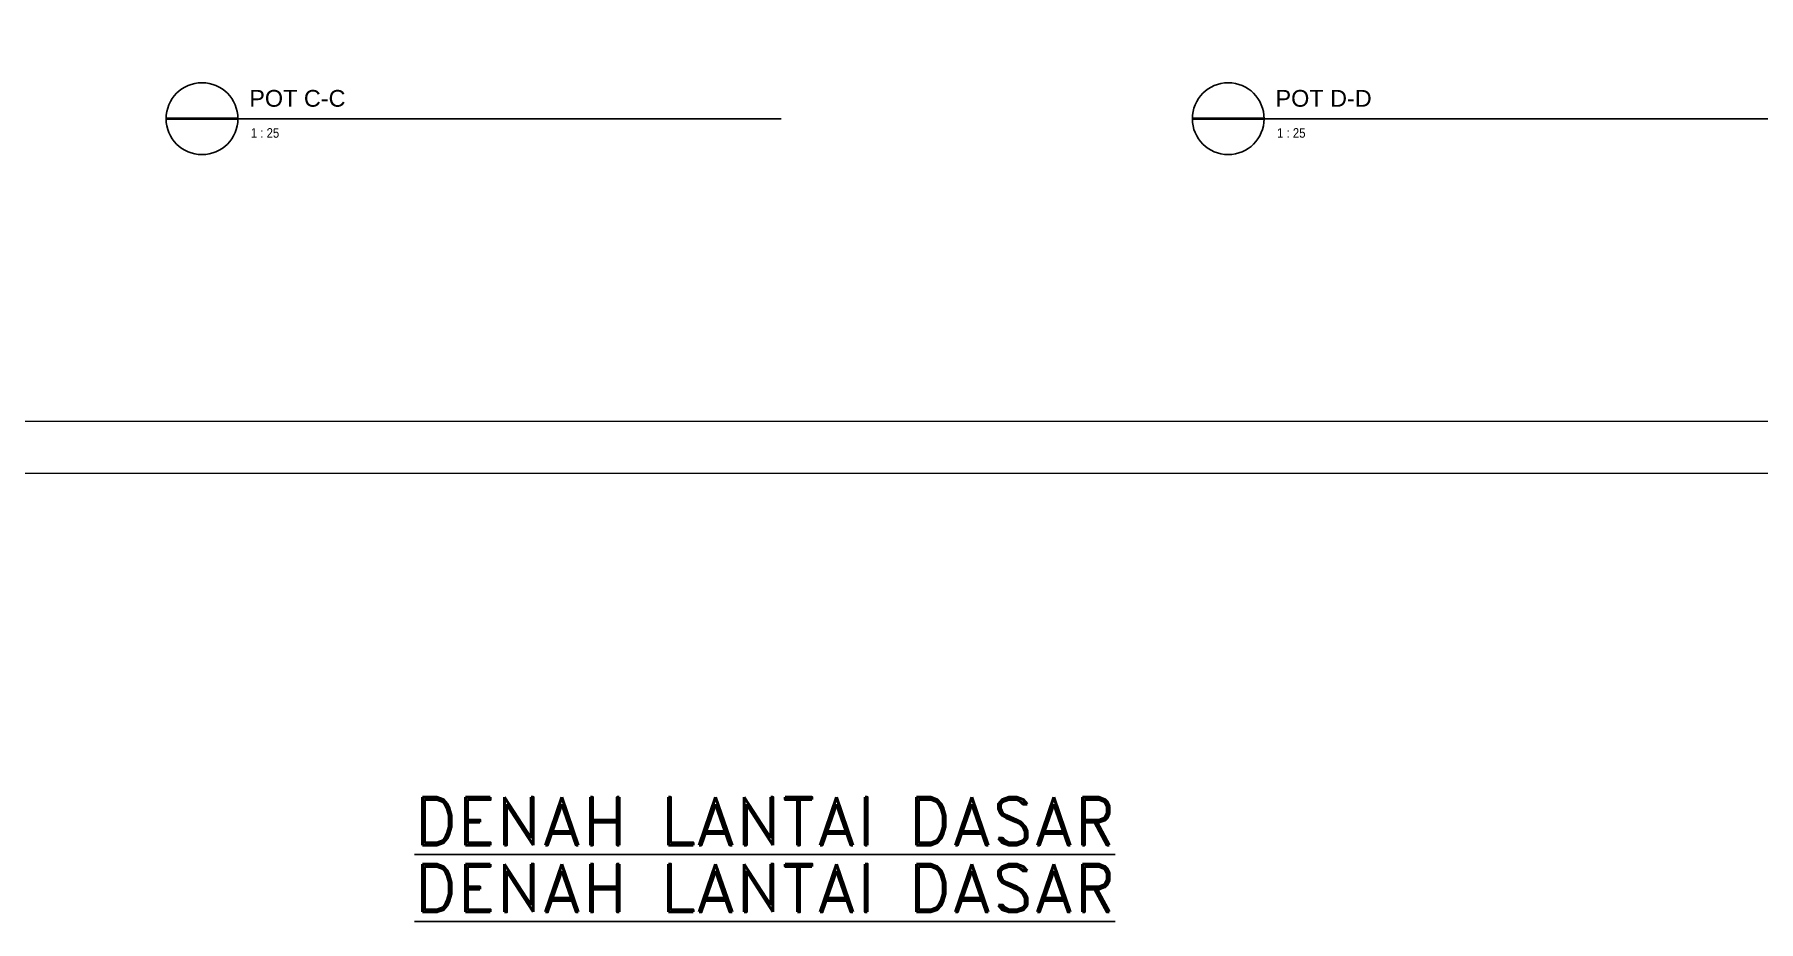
# Model space of a CAD drawing. Header units: millimetres. Extents: x 1252 to 32871, y -943 to 12244.
# Drawn here: x 8202 to 14652, y -554 to 2765 of the extents above; entities that cross this region are included whole.
import ezdxf
from ezdxf.enums import TextEntityAlignment as Align
from ezdxf.xclip import XClip

# ---------------------------------------------------------------- set-up
doc = ezdxf.new("R2010")
doc.units = ezdxf.units.MM
doc.header["$MEASUREMENT"] = 0
doc.header["$XCLIPFRAME"] = 2
doc.linetypes.add('DASHED2', pattern=[0.375, 0.25, -0.125])
doc.layers.add('LEGEND', color=1, linetype='DASHED2', lineweight=50)
doc.layers.add('XR-KOP A3_MOZART$0$KOP-A1$0$A-GRSKOP', color=1, linetype='Continuous', lineweight=5)
doc.layers.add('NOT', color=1, linetype='Continuous')
doc.styles.add('HAND', font='ROMAND.SHX', dxfattribs={"width": 0.8, "height": 250})
doc.styles.add('NOTEXT1', font='arial.ttf')
doc.styles.add('NOTEXT2', font='arial.ttf')
doc.styles.add('NOTEXT4', font='arial.ttf')

# ---------------------------------------------------------------- blocks, each defined once
blk = doc.blocks.new('GLGLLGLG65')
at = {"color": 4, "style": 'HAND'}
for tag, p in [('MASTER', (2111395.3, -36878.5)), ('K.TIDUR', (2115221.8, -37158.6)), ('WIC', (2111395.3, -37191.5)), ('UTAMA', (2115221.8, -37471.5)), ('FOYER', (2112191.1, -42384.4)), ('KIDS', (2109602.8, -42986)), ('WIC', (2109602.8, -43268.6)), ('KAMAR', (2114762.4, -45598.3)), ('ANAK', (2114762.4, -45848.7)), ('K.MANDI', (2109255.5, -45925.3)), ('ANAK', (2109255.5, -46236.8))]:
    blk.add_attdef(tag, text='', height=178.9, rotation=0, dxfattribs=at).set_placement(p, align=Align.MIDDLE)
blk = doc.blocks.new('hsdh')
at = {"layer": 'XR-KOP A3_MOZART$0$KOP-A1$0$A-GRSKOP', "color": 0, "linetype": 'Continuous', "lineweight": 5}
blk.add_lwpolyline([(145480, 82601), (107945, 82601), (107945, 56197), (145480, 56197)], close=True, dxfattribs=at)
at = {"layer": 'XR-KOP A3_MOZART$0$KOP-A1$0$A-GRSKOP', "color": 5, "linetype": 'Continuous', "lineweight": 5}
blk.add_lwpolyline([(145017, 82138), (108409, 82138), (108409, 56660), (145017, 56660)], close=True, dxfattribs=at)
blk = doc.blocks.new('NOT-28-ADI')
at = {"const_width": 50}
blk.add_lwpolyline([(-750, 0), (750, 0)], dxfattribs=at)
blk.add_circle((0, 0), 750)
at = {"layer": 'NOT'}
blk.add_line((750, 0), (12100, 0), dxfattribs=at)
at = {"color": 5, "style": 'NOTEXT4'}
for tag, p in [('JDL1', (988, 765)), ('JDL2', (988, 250))]:
    blk.add_attdef(tag, p, '', height=350, dxfattribs=at)
at = {"color": 5, "style": 'NOTEXT4', "width": 0.85}
blk.add_attdef('NO', text='', height=300, dxfattribs=at).set_placement((68, 360), align=Align.MIDDLE_CENTER)
at = {"style": 'NOTEXT1', "width": 0.85}
blk.add_attdef('REF.', text='', height=200, dxfattribs=at).set_placement((0, -190), align=Align.TOP_CENTER)
blk.add_attdef('SCALE', (1020, -398), '', height=200, dxfattribs=at)
blk.add_attdef('ROOM', text='', height=200, dxfattribs=at).set_placement((3715, -388), align=Align.RIGHT)

msp = doc.modelspace()

# ---------------------------------------------------------------- block references
ref = msp.add_blockref('GLGLLGLG65', (-2103828, 45419.5))
XClip(ref).set_block_clipping_path([(2108127.1802460221, -41302.6115428364), (2110030.0980008249, -35642.6115428365)])
ref.add_attrib('ANAK', '%%UDENAH LANTAI DASAR', dxfattribs={"color": 4, "height": 178.897, "rotation": 0, "style": 'HAND'}).set_placement((10934.4, -429.2), align=Align.MIDDLE)
ref.add_attrib('KAMAR', '%%UDENAH LANTAI DASAR', dxfattribs={"color": 4, "height": 178.897, "rotation": 0, "style": 'HAND'}).set_placement((10934.4, -178.8), align=Align.MIDDLE)
at = {"layer": 'LEGEND', "xscale": 0.4211921459593322, "yscale": 0.4211921459593322, "zscale": 0.4211921459593322}
msp.add_blockref('hsdh', (-44213.7, -22546.5), dxfattribs=at)
at = {"layer": 'NOT'}
ref = msp.add_blockref('NOT-28-ADI', (8828.9, 2449.6), dxfattribs=dict(at, xscale=0.17906021255586, yscale=0.17906021255586, zscale=0.17906021255586))
ref.add_attrib('JDL2', 'POT C-C', (9005.8, 2494.4), dxfattribs={"layer": '0', "color": 5, "height": 62.67, "style": 'NOTEXT2'})
ref.add_attrib('SCALE', '1 : 25', (9011.5, 2378.3), dxfattribs={"layer": '0', "height": 35.81, "style": 'NOTEXT1', "width": 0.85})
ref = msp.add_blockref('NOT-28-ADI', (12668.2, 2449.6), dxfattribs=dict(at, xscale=0.17906021255586, yscale=0.17906021255586, zscale=0.17906021255586))
ref.add_attrib('JDL2', 'POT D-D', (12845.1, 2494.4), dxfattribs={"layer": '0', "color": 5, "height": 62.67, "style": 'NOTEXT2'})
ref.add_attrib('SCALE', '1 : 25', (12850.8, 2378.3), dxfattribs={"layer": '0', "height": 35.81, "style": 'NOTEXT1', "width": 0.85})

doc.saveas('drawing.dxf')
